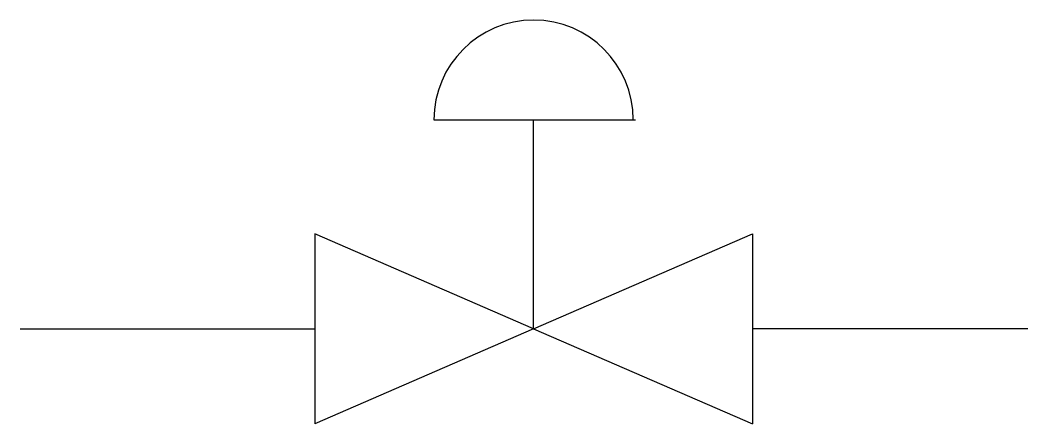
# Model space of a CAD drawing. Header units: metres. Extents: x 66508 to 68425, y -116616 to -115848.
import ezdxf

# ---------------------------------------------------------------- set-up
doc = ezdxf.new("R2010")
doc.units = ezdxf.units.M
doc.layers.add('DET1', color=1, linetype='Continuous')
doc.layers.add('G', color=3, linetype='Continuous')

msp = doc.modelspace()

# ---------------------------------------------------------------- linework, layer by layer
at = {"layer": 'DET1'}
for p, q in [((67295.39, -116037.71), (67678.7, -116037.71)), ((67485.03, -116435.57), (67485.03, -116037.71)), ((67485.03, -116435.57), (67068.61, -116254.83)), ((67068.61, -116254.83), (67068.61, -116616.31)), ((67485.03, -116435.57), (67901.45, -116254.83)), ((67901.45, -116254.83), (67901.45, -116616.31)), ((67485.03, -116435.57), (67068.61, -116616.31)), ((67485.03, -116435.57), (67901.45, -116616.31))]:
    msp.add_line(p, q, dxfattribs=at)
msp.add_arc((67485.03, -116037.71), 189.64, 0, 180, dxfattribs=at)
at = {"layer": 'G'}
for p, q in [((66508.23, -116435.57), (67068.61, -116435.57)), ((68425.16, -116435.57), (67901.45, -116435.57))]:
    msp.add_line(p, q, dxfattribs=at)

doc.saveas('drawing.dxf')
